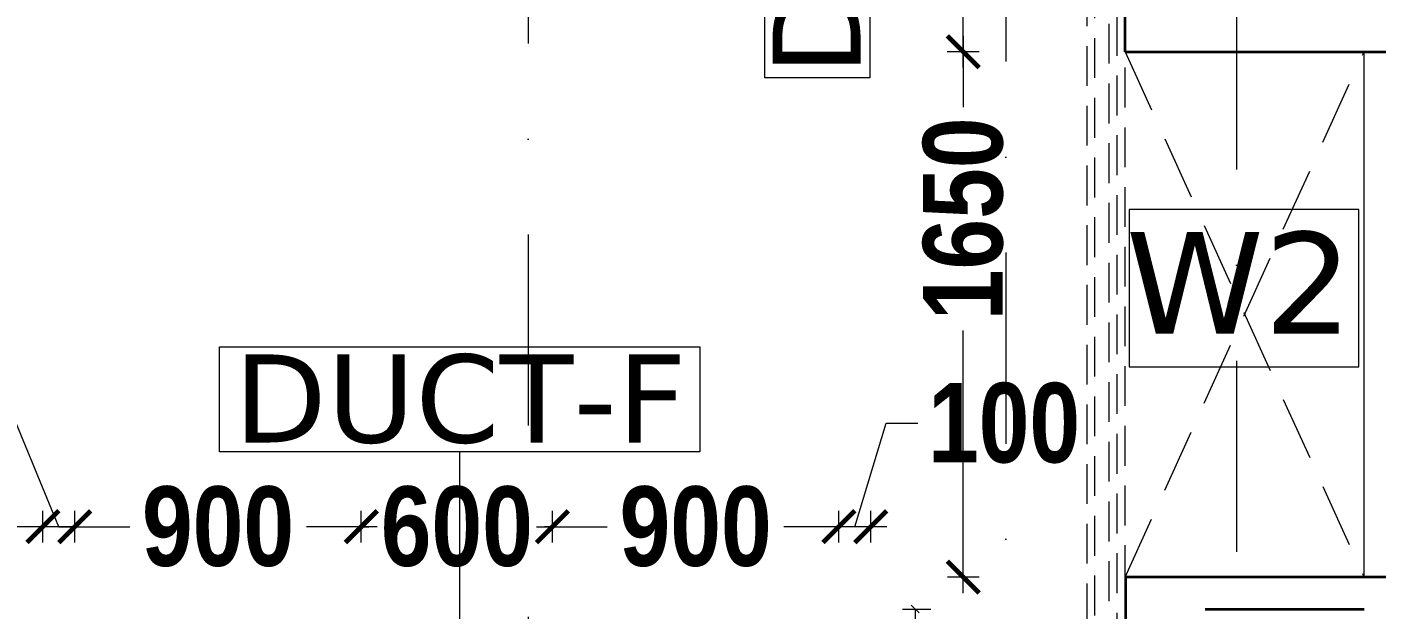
# Model space of a CAD drawing. Header units: millimetres. Extents: x -3092155 to 4513934, y -12317808 to 1850003.
# Drawn here: x -449089 to -444852, y -5671876 to -5670049 of the extents above; entities that cross this region are included whole.
import ezdxf

# ---------------------------------------------------------------- set-up
doc = ezdxf.new("R2010")
doc.units = ezdxf.units.MM
doc.header["$LTSCALE"] = 2
doc.header["$MEASUREMENT"] = 0
doc.header["$PDMODE"] = 34
doc.header["$PDSIZE"] = 500
for name, pattern in [('DASHDOT', [1, 0.5, -0.25, 0, -0.25]), ('DASHED2', [0.375, 0.25, -0.125]), ('HIDDEN', [0.375, 0.25, -0.125])]:
    doc.linetypes.add(name, pattern=pattern)
for name, color, linetype, lineweight in [('cornice', 12, 'Continuous', 25), ('D DIM', 250, 'Continuous', 9), ('DUCT', 37, 'Continuous', 35), ('GRID', 251, 'DASHDOT', 5), ('PROJ', 251, 'HIDDEN', 5), ('SILL', 74, 'Continuous', 9), ('toi.dim.', 214, 'Continuous', 9), ('W2', 162, 'Continuous', 5), ('WAll', 250, 'Continuous', 35)]:
    doc.layers.add(name, color=color, linetype=linetype, lineweight=lineweight)
doc.layers.add('DOT', color=7, linetype='DASHED2', lineweight=0, true_color=0x89067c)
doc.layers.add('duct text', color=7, linetype='Continuous', lineweight=5, true_color=0x30182a)
doc.styles.add('door', font='arial.ttf', dxfattribs={"height": 70})
doc.styles.add('INNER DIM', font='ARIALNB.TTF', dxfattribs={"height": 250})
doc.styles.add('int dim', font='arialbd.ttf', dxfattribs={"height": 200})
doc.styles.add('style2', font='verdana.ttf')
doc.dimstyles.new('DOOR', dxfattribs={"dimtxt": 100, "dimasz": 100, "dimexe": 25, "dimexo": 50, "dimgap": 25, "dimtad": 0, "dimtih": 1, "dimtoh": 1, "dimdec": 0, "dimzin": 3, "dimdsep": 46, "dimtxsty": 'door', "dimblk": 'OBLIQUE', "dimcen": 200, "dimclrd": 256, "dimclre": 256, "dimclrt": 256, "dimadec": 0, "dimazin": 0, "dimtfac": 1, "dimtdec": 0, "dimtofl": 0, "dimtmove": 2, "dimatfit": 3, "dimfxl": 300, "dimfxlon": 1, "dimfrac": 1, "dimtolj": 1, "dimtzin": 0, "dimlwd": -1, "dimlwe": -1, "dimarcsym": 0})
doc.dimstyles.new('INNER DIM', dxfattribs={"dimscale": 0, "dimtxt": 250, "dimasz": 100, "dimexe": 50, "dimexo": 50, "dimgap": 50, "dimtad": 0, "dimdec": 0, "dimzin": 0, "dimdsep": 46, "dimtxsty": 'INNER DIM', "dimblk": 'ARCHTICK', "dimcen": 100, "dimdle": 50, "dimclrd": 256, "dimclre": 256, "dimclrt": 256, "dimadec": 0, "dimazin": 0, "dimtfac": 1, "dimtdec": 0, "dimtix": 1, "dimtmove": 2, "dimatfit": 3, "dimfxl": 50, "dimfxlon": 1, "dimtolj": 1, "dimtzin": 0, "dimlwd": -1, "dimlwe": -1, "dimarcsym": 1})
doc.dimstyles.new('toilet detail', dxfattribs={"dimtxt": 150, "dimasz": 25, "dimexe": 50, "dimexo": 100, "dimgap": 25, "dimtad": 0, "dimdec": 0, "dimzin": 3, "dimdsep": 46, "dimtxsty": 'int dim', "dimblk": 'OBLIQUE', "dimcen": 90, "dimclrd": 214, "dimclre": 214, "dimclrt": 256, "dimadec": 0, "dimazin": 0, "dimtfac": 1, "dimtdec": 0, "dimtofl": 0, "dimtmove": 1, "dimatfit": 3, "dimfxl": 1, "dimfrac": 1, "dimtolj": 1, "dimtzin": 0, "dimlwd": -1, "dimlwe": -1, "dimarcsym": 1})

# ---------------------------------------------------------------- blocks, each defined once
blk = doc.blocks.new('_ArchTick')
at = {"color": 0, "linetype": 'ByBlock', "const_width": 0.15}
blk.add_lwpolyline([(-0.5, -0.5), (0.5, 0.5)], dxfattribs=at)
blk = doc.blocks.new('*D49')
at = {"layer": 'D DIM', "ltscale": 100, "transparency": 16777216}
for p, q in [((-446148.3080880582, -5670076.233358072), (-446148.3080880582, -5670300.789979115)), ((-446098.3080880582, -5670126.233358072), (-446198.3080880582, -5670126.233358072)), ((-446148.3080880582, -5671826.233366871), (-446148.3080880582, -5671001.233362472)), ((-446098.3080880582, -5671776.233366871), (-446198.3080880582, -5671776.233366871))]:
    blk.add_line(p, q, dxfattribs=at)
at = {"layer": 'Defpoints', "color": 0, "lineweight": 50, "ltscale": 100, "transparency": 16777216}
for p in [(-445164.2977127185, -5670126.233358072), (-446148.3080880582, -5671776.233366871), (-445176.1517241592, -5671776.233366871)]:
    blk.add_point(p, dxfattribs=at)
at = {"layer": 'D DIM', "ltscale": 100, "transparency": 16777216, "xscale": 100, "yscale": 100, "zscale": 100}
for p, rotation in [((-446148.3080880582, -5670126.233358072), 90), ((-446148.3080880582, -5671776.233366871), 270)]:
    blk.add_blockref('_ArchTick', p, dxfattribs=dict(at, rotation=rotation))
at = {"layer": 'D DIM', "ltscale": 100, "transparency": 16777216, "insert": (-446148.3080880571, -5670651.011670793), "char_height": 250, "attachment_point": 5, "rotation": 90, "style": 'INNER DIM'}
blk.add_mtext('\\A1;1650', dxfattribs=at)
blk = doc.blocks.new('*D50')
at = {"layer": 'D DIM', "ltscale": 100, "transparency": 16777216}
for p, q in [((-446488.8841193356, -5671617.738005701), (-446390.7329746463, -5671292.856560628)), ((-446390.7329746463, -5671292.856560628), (-446290.7329746463, -5671292.856560628)), ((-446538.8841193361, -5671667.738005701), (-446538.8841193361, -5671567.738005701)), ((-446438.8841193351, -5671667.738005701), (-446438.8841193351, -5671567.738005701)), ((-446388.8841193351, -5671617.738005701), (-446588.8841193361, -5671617.738005701))]:
    blk.add_line(p, q, dxfattribs=at)
at = {"layer": 'Defpoints', "color": 0, "lineweight": 50, "ltscale": 100, "transparency": 16777216}
for p in [(-446538.8841193361, -5671617.738005701), (-446538.8841193361, -5671876.232656164), (-446438.8841193351, -5671876.23265616)]:
    blk.add_point(p, dxfattribs=at)
at = {"layer": 'D DIM', "ltscale": 100, "transparency": 16777216, "xscale": 100, "yscale": 100, "zscale": 100, "rotation": 180}
blk.add_blockref('_ArchTick', (-446538.8841193361, -5671617.738005701), dxfattribs=at)
at = {"layer": 'D DIM', "ltscale": 100, "transparency": 16777216, "xscale": 100, "yscale": 100, "zscale": 100}
blk.add_blockref('_ArchTick', (-446438.8841193351, -5671617.738005701), dxfattribs=at)
at = {"layer": 'D DIM', "ltscale": 100, "transparency": 16777216, "insert": (-446020.149755001, -5671292.856560628), "char_height": 250, "attachment_point": 5, "style": 'INNER DIM'}
blk.add_mtext('\\A1;100', dxfattribs=at)
blk = doc.blocks.new('*D51')
at = {"layer": 'D DIM', "ltscale": 100, "transparency": 16777216}
for p, q in [((-447438.8841181393, -5671667.738005701), (-447438.8841181393, -5671567.738005701)), ((-446538.8841193361, -5671667.738005701), (-446538.8841193361, -5671567.738005701)), ((-447488.8841181393, -5671617.738005701), (-447266.2886207841, -5671617.738005701)), ((-446488.8841193361, -5671617.738005701), (-446711.4796166912, -5671617.738005701))]:
    blk.add_line(p, q, dxfattribs=at)
at = {"layer": 'Defpoints', "color": 0, "lineweight": 50, "ltscale": 100, "transparency": 16777216}
for p in [(-447438.8841181393, -5671617.738005701), (-447438.8841181393, -5671876.23265616), (-446538.8841193361, -5671876.232656164)]:
    blk.add_point(p, dxfattribs=at)
at = {"layer": 'D DIM', "ltscale": 100, "transparency": 16777216, "xscale": 100, "yscale": 100, "zscale": 100, "rotation": 180}
blk.add_blockref('_ArchTick', (-447438.8841181393, -5671617.738005701), dxfattribs=at)
at = {"layer": 'D DIM', "ltscale": 100, "transparency": 16777216, "xscale": 100, "yscale": 100, "zscale": 100}
blk.add_blockref('_ArchTick', (-446538.8841193361, -5671617.738005701), dxfattribs=at)
at = {"layer": 'D DIM', "ltscale": 100, "transparency": 16777216, "insert": (-446988.8841187377, -5671617.738005701), "char_height": 250, "attachment_point": 5, "style": 'INNER DIM'}
blk.add_mtext('\\A1;900', dxfattribs=at)
blk = doc.blocks.new('*D52')
at = {"layer": 'D DIM', "ltscale": 100, "transparency": 16777216}
for p, q in [((-448938.8856635928, -5671667.738005701), (-448938.8856635928, -5671567.738005701)), ((-448038.8841193333, -5671667.738005701), (-448038.8841193333, -5671567.738005701)), ((-448988.8856635928, -5671617.738005701), (-448766.2893935095, -5671617.738005701)), ((-447988.8841193333, -5671617.738005701), (-448211.4803894167, -5671617.738005701))]:
    blk.add_line(p, q, dxfattribs=at)
at = {"layer": 'Defpoints', "color": 0, "lineweight": 50, "ltscale": 100, "transparency": 16777216}
for p in [(-448938.8856635928, -5671617.738005701), (-448938.8856635928, -5671876.23265616), (-448038.8841193333, -5671876.23265616)]:
    blk.add_point(p, dxfattribs=at)
at = {"layer": 'D DIM', "ltscale": 100, "transparency": 16777216, "xscale": 100, "yscale": 100, "zscale": 100, "rotation": 180}
blk.add_blockref('_ArchTick', (-448938.8856635928, -5671617.738005701), dxfattribs=at)
at = {"layer": 'D DIM', "ltscale": 100, "transparency": 16777216, "xscale": 100, "yscale": 100, "zscale": 100}
blk.add_blockref('_ArchTick', (-448038.8841193333, -5671617.738005701), dxfattribs=at)
at = {"layer": 'D DIM', "ltscale": 100, "transparency": 16777216, "insert": (-448488.8848914631, -5671617.738005701), "char_height": 250, "attachment_point": 5, "style": 'INNER DIM'}
blk.add_mtext('\\A1;900', dxfattribs=at)
blk = doc.blocks.new('*D53')
at = {"layer": 'D DIM', "ltscale": 100, "transparency": 16777216}
for p, q in [((-449122.5542616784, -5671292.856560628), (-449222.5542616784, -5671292.856560628)), ((-448988.8840531189, -5671617.738005701), (-449122.5542616784, -5671292.856560628)), ((-449038.882442645, -5671667.738005701), (-449038.882442645, -5671567.738005701)), ((-448938.8856635928, -5671667.738005701), (-448938.8856635928, -5671567.738005701)), ((-448938.8856635928, -5671617.738005701), (-449038.882442645, -5671617.738005701)), ((-448938.8856635928, -5671617.738005701), (-449038.882442645, -5671617.738005701))]:
    blk.add_line(p, q, dxfattribs=at)
at = {"layer": 'Defpoints', "color": 0, "lineweight": 50, "ltscale": 100, "transparency": 16777216}
for p in [(-449038.882442645, -5671617.738005701), (-449038.882442645, -5671876.23310758), (-448938.8856635928, -5671876.23265616)]:
    blk.add_point(p, dxfattribs=at)
at = {"layer": 'D DIM', "ltscale": 100, "transparency": 16777216, "insert": (-449493.1374813237, -5671292.856560628), "char_height": 250, "attachment_point": 5, "style": 'INNER DIM'}
blk.add_mtext('\\A1;100', dxfattribs=at)
blk = doc.blocks.new('*D54')
at = {"layer": 'D DIM', "ltscale": 100, "transparency": 16777216}
for p, q in [((-452438.8841193335, -5671667.738005701), (-452438.8841193335, -5671567.738005701)), ((-449038.882442645, -5671667.738005701), (-449038.882442645, -5671567.738005701)), ((-452488.8841193335, -5671617.738005701), (-451095.0735947682, -5671617.738005701)), ((-448988.882442645, -5671617.738005701), (-450382.6929672103, -5671617.738005701))]:
    blk.add_line(p, q, dxfattribs=at)
at = {"layer": 'Defpoints', "color": 0, "lineweight": 50, "ltscale": 100, "transparency": 16777216}
for p in [(-452438.8841193335, -5671617.738005701), (-452438.8841193335, -5671876.23265616), (-449038.882442645, -5671876.23310758)]:
    blk.add_point(p, dxfattribs=at)
at = {"layer": 'D DIM', "ltscale": 100, "transparency": 16777216, "xscale": 100, "yscale": 100, "zscale": 100, "rotation": 180}
blk.add_blockref('_ArchTick', (-452438.8841193335, -5671617.738005701), dxfattribs=at)
at = {"layer": 'D DIM', "ltscale": 100, "transparency": 16777216, "xscale": 100, "yscale": 100, "zscale": 100}
blk.add_blockref('_ArchTick', (-449038.882442645, -5671617.738005701), dxfattribs=at)
at = {"layer": 'D DIM', "ltscale": 100, "transparency": 16777216, "insert": (-450738.8832809892, -5671617.738005701), "char_height": 250, "attachment_point": 5, "style": 'INNER DIM'}
blk.add_mtext('\\A1;3400', dxfattribs=at)
blk = doc.blocks.new('*D829')
at = {"layer": 'D DIM', "ltscale": 100, "transparency": 16777216}
for p, q in [((-446148.721609071, -5668726.23335807), (-446148.721609071, -5669101.012540533)), ((-446098.721609071, -5668776.23335807), (-446198.721609071, -5668776.23335807)), ((-446148.721609071, -5670176.235106354), (-446148.721609071, -5669801.45592389)), ((-446098.721609071, -5670126.235106354), (-446198.721609071, -5670126.235106354))]:
    blk.add_line(p, q, dxfattribs=at)
at = {"layer": 'Defpoints', "color": 0, "lineweight": 50, "ltscale": 100, "transparency": 16777216}
for p in [(-445164.2974183192, -5668776.23335807), (-446148.721609071, -5670126.235106354), (-445164.7247900324, -5670126.235106354)]:
    blk.add_point(p, dxfattribs=at)
at = {"layer": 'D DIM', "ltscale": 100, "transparency": 16777216, "xscale": 100, "yscale": 100, "zscale": 100}
for p, rotation in [((-446148.721609071, -5668776.23335807), 90), ((-446148.721609071, -5670126.235106354), 270)]:
    blk.add_blockref('_ArchTick', p, dxfattribs=dict(at, rotation=rotation))
at = {"layer": 'D DIM', "ltscale": 100, "transparency": 16777216, "insert": (-446148.7216090701, -5669451.234232211), "char_height": 250, "attachment_point": 5, "rotation": 90, "style": 'INNER DIM'}
blk.add_mtext('\\A1;1350', dxfattribs=at)
blk = doc.blocks.new('*D360')
at = {"layer": 'D DIM', "ltscale": 100, "transparency": 16777216}
for p, q in [((-448038.9093337028, -5671667.738005701), (-448038.9093337028, -5671567.738005701)), ((-447438.9093325087, -5671667.738005701), (-447438.9093325087, -5671567.738005701)), ((-448038.9093337028, -5671617.738005701), (-448014.7790466119, -5671617.738005701)), ((-447438.9093325087, -5671617.738005701), (-447463.0396195996, -5671617.738005701))]:
    blk.add_line(p, q, dxfattribs=at)
at = {"layer": 'Defpoints', "color": 0, "lineweight": 50, "ltscale": 100, "transparency": 16777216}
for p in [(-448038.9093337028, -5671617.738005701), (-448038.9093337028, -5671876.233616748), (-447438.9093325087, -5671876.233616748)]:
    blk.add_point(p, dxfattribs=at)
at = {"layer": 'D DIM', "ltscale": 100, "transparency": 16777216, "insert": (-447738.9093331058, -5671617.738005701), "char_height": 250, "attachment_point": 5, "style": 'INNER DIM'}
blk.add_mtext('\\A1;600', dxfattribs=at)
blk = doc.blocks.new('_Oblique')
at = {"color": 0, "linetype": 'ByBlock', "lineweight": -2}
blk.add_line((-0.5, -0.5), (0.5, 0.5), dxfattribs=at)
blk = doc.blocks.new('*D1286')
at = {"layer": 'Defpoints', "color": 0, "lineweight": 50, "ltscale": 100, "transparency": 16777216}
for p in [(-1418059.846117939, -5384510.687359997), (-1417920.736037013, -5384510.687359997), (-1418059.846117941, -5385110.68736)]:
    blk.add_point(p, dxfattribs=at)
at = {"layer": 'toi.dim.', "color": 214, "ltscale": 100, "transparency": 16777216}
for p, q in [((-1417959.846117939, -5384510.687359997), (-1417870.736037012, -5384510.687359997)), ((-1417920.736037013, -5384510.687359997), (-1417920.736037013, -5384565.428151267)), ((-1417920.736037013, -5385110.68736), (-1417920.736037013, -5385055.946568728)), ((-1417959.84611794, -5385110.68736), (-1417870.736037012, -5385110.68736))]:
    blk.add_line(p, q, dxfattribs=at)
at = {"layer": 'toi.dim.', "color": 214, "ltscale": 100, "transparency": 16777216, "xscale": 25, "yscale": 25, "zscale": 25}
for p, rotation in [((-1417920.736037013, -5384510.687359997), 90), ((-1417920.736037013, -5385110.68736), 270)]:
    blk.add_blockref('_Oblique', p, dxfattribs=dict(at, rotation=rotation))
at = {"layer": 'toi.dim.', "ltscale": 100, "transparency": 16777216, "insert": (-1417920.736037011, -5384810.687359998), "char_height": 200, "attachment_point": 5, "rotation": 90, "style": 'int dim'}
blk.add_mtext('\\A1;600', dxfattribs=at)
blk = doc.blocks.new('u67u6ujuj')
at = {"layer": 'toi.dim.', "ltscale": 100}
dim = blk.add_linear_dim(base=(-1417920.736037013, -5384510.687359997), p1=(-1418059.846117941, -5385110.68736), p2=(-1418059.846117939, -5384510.687359997), angle=90, dimstyle='toilet detail', dxfattribs=at)
dim.commit()
dim.dimension.update_dxf_attribs({"geometry": '*D1286', "text_midpoint": (-1417920.736037011, -5384810.687359998)})
blk = doc.blocks.new('6yuj6kit')
at = {"layer": 'duct text', "ltscale": 0.1}
for points in [[(-158098.3995505796, -5598795.78306423), (-158098.3995505796, -5597287.412585895), (-157769.2613503252, -5597287.412585895), (-157769.2613503252, -5598795.78306423)], [(-159811.3263464282, -5599640.294335117), (-158302.9558680943, -5599640.294335117), (-158302.9558680943, -5599969.43253537), (-159811.3263464282, -5599969.43253537)]]:
    blk.add_lwpolyline(points, close=True, dxfattribs=at)
at = {"layer": 'duct text', "ltscale": 0.1, "insert": (-157933.6775862852, -5598040.204232529), "char_height": 276.6393491514364, "width": 1547.237478852213, "attachment_point": 5, "rotation": 90, "style": 'style2'}
blk.add_mtext('\\pxt11;DUCT-D', dxfattribs=at)
at = {"layer": 'duct text', "ltscale": 0.1, "insert": (-159055.7475147276, -5599805.01629941), "char_height": 276.6393491514364, "width": 1547.237478852213, "attachment_point": 5, "style": 'style2'}
blk.add_mtext('\\pxt11;DUCT-F', dxfattribs=at)
at = {"layer": 'duct text', "ltscale": 0.1}
blk.add_leader([(-159057.1411072612, -5600842.213445573), (-159057.1411072612, -5600338.861368753), (-159057.1411072612, -5599969.43253537)], dimstyle='DOOR', dxfattribs=at)

msp = doc.modelspace()

# ---------------------------------------------------------------- linework, layer by layer
at = {"layer": 'DOT', "ltscale": 400}
for p, q in [((-445639.7152540757, -5670126.235105631), (-444889.7119151151, -5671776.235361241)), ((-445639.7152540757, -5671776.235361241), (-444889.7140764548, -5670126.23536052))]:
    msp.add_line(p, q, dxfattribs=at)
at = {"layer": 'DUCT', "ltscale": 100}
for p, q in [((-445639.7390784436, -5670126.235106351), (-445639.7390784426, -5669726.235106354)), ((-445639.7390784426, -5670126.235106354), (-444689.7105016224, -5670126.235106354)), ((-444689.7082772363, -5671776.23485514), (-445638.8831651797, -5671776.231398739)), ((-445638.8831651797, -5671776.231398739), (-445638.8831651792, -5672176.235115154)), ((-445388.8819875736, -5671876.23486027), (-444888.881987559, -5671876.234856599))]:
    msp.add_line(p, q, dxfattribs=at)
at = {"layer": 'GRID', "color": 5, "ltscale": 600}
for p, q in [((-445289.7389778461, -5655495.271793213), (-445289.7389778461, -5744297.292188088)), ((-446014.7111627072, -5656356.031349503), (-446014.7111627072, -5743436.532631796)), ((-447515.1246823532, -5657499.373618293), (-447515.1246823532, -5742293.19036301))]:
    msp.add_line(p, q, dxfattribs=at)
at = {"layer": 'PROJ', "ltscale": 250}
for p, q in [((-445759.7123685388, -5672296.23536124), (-445759.7123685405, -5669606.235361244)), ((-445734.7123685386, -5672271.235361241), (-445734.7123685404, -5669631.235361244)), ((-445689.7123685384, -5672226.235361243), (-445689.7123685406, -5669676.235361244)), ((-445664.7123685386, -5672201.23536124), (-445664.7123685405, -5669701.235361244)), ((-445639.7123685386, -5672176.235361243), (-445639.7123685404, -5669726.235361244))]:
    msp.add_line(p, q, dxfattribs=at)
at = {"layer": 'SILL', "ltscale": 100}
msp.add_line((-444889.7082772357, -5671776.234860264), (-444889.7082772357, -5670126.234855858), dxfattribs=at)
at = {"layer": 'W2', "lineweight": 15, "ltscale": 0.1}
for p, q in [((-444906.3576749479, -5670621.570888051), (-445626.9588687078, -5670621.570888051)), ((-445626.9588687078, -5670621.570888051), (-445626.9588687078, -5671115.619859646)), ((-444906.3576749479, -5671115.619859646), (-444906.3576749479, -5670621.570888051)), ((-445626.9588687078, -5671115.619859646), (-444906.3576749479, -5671115.619859646))]:
    msp.add_line(p, q, dxfattribs=at)

# ---------------------------------------------------------------- block references
at = {"layer": 'cornice', "color": 3, "lineweight": 50}
msp.add_blockref('6yuj6kit', (-288672.6590358249, -71412.72943193652), dxfattribs=at)
at = {"layer": 'WAll'}
msp.add_blockref('u67u6ujuj', (971620.9060552448, -287365.5587096298), dxfattribs=at)

# ---------------------------------------------------------------- texts
at = {"layer": 'W2', "style": 'style2'}
msp.add_text('W2', height=320, dxfattribs=at).set_placement((-445638.1840709624, -5671012.127543332))

# ---------------------------------------------------------------- dimensions: what is measured, and where the dimension line sits
at = {"layer": 'D DIM', "ltscale": 100}
dim = msp.add_linear_dim(base=(-446148.721609071, -5670126.235106354), p1=(-445164.2974183192, -5668776.23335807), p2=(-445164.7247900324, -5670126.235106354), angle=90, dimstyle='INNER DIM', override={"dimscale": 1}, dxfattribs=at)
dim.commit()
dim.dimension.update_dxf_attribs({"geometry": '*D829', "text_midpoint": (-446148.7216090701, -5669451.234232211)})
dim = msp.add_linear_dim(base=(-446148.3080880582, -5671776.233366871), p1=(-445164.2977127185, -5670126.233358072), p2=(-445176.1517241592, -5671776.233366871), angle=90, dimstyle='INNER DIM', override={"dimscale": 1}, dxfattribs=at)
dim.commit()
dim.dimension.update_dxf_attribs({"geometry": '*D49', "text_midpoint": (-446148.3080880571, -5670651.011670793), "dimtype": 160})
for base, p1, p2, picture, middle in [((-449038.882442645, -5671617.738005701), (-448938.8856635928, -5671876.23265616), (-449038.882442645, -5671876.23310758), '*D53', (-449272.5542616784, -5671292.856560628)), ((-446538.8841193361, -5671617.738005701), (-446438.8841193351, -5671876.23265616), (-446538.8841193361, -5671876.232656164), '*D50', (-446240.7329746463, -5671292.856560628))]:
    dim = msp.add_linear_dim(base=base, p1=p1, p2=p2, dimstyle='INNER DIM', override={"dimscale": 1, "dimtmove": 1}, dxfattribs=at)
    dim.commit()
    dim.dimension.update_dxf_attribs({"geometry": picture, "text_midpoint": middle, "dimtype": 160})
for base, p1, p2, picture, middle in [((-452438.8841193335, -5671617.738005701), (-449038.882442645, -5671876.23310758), (-452438.8841193335, -5671876.23265616), '*D54', (-450738.8832809892, -5671617.738005701)), ((-448938.8856635928, -5671617.738005701), (-448038.8841193333, -5671876.23265616), (-448938.8856635928, -5671876.23265616), '*D52', (-448488.8848914631, -5671617.738005701)), ((-448038.9093337028, -5671617.738005701), (-447438.9093325087, -5671876.233616748), (-448038.9093337028, -5671876.233616748), '*D360', (-447738.9093331058, -5671617.738005701)), ((-447438.8841181393, -5671617.738005701), (-446538.8841193361, -5671876.232656164), (-447438.8841181393, -5671876.23265616), '*D51', (-446988.8841187377, -5671617.738005701))]:
    dim = msp.add_linear_dim(base=base, p1=p1, p2=p2, dimstyle='INNER DIM', override={"dimscale": 1}, dxfattribs=at)
    dim.commit()
    dim.dimension.update_dxf_attribs({"geometry": picture, "text_midpoint": middle})

doc.saveas('drawing.dxf')
